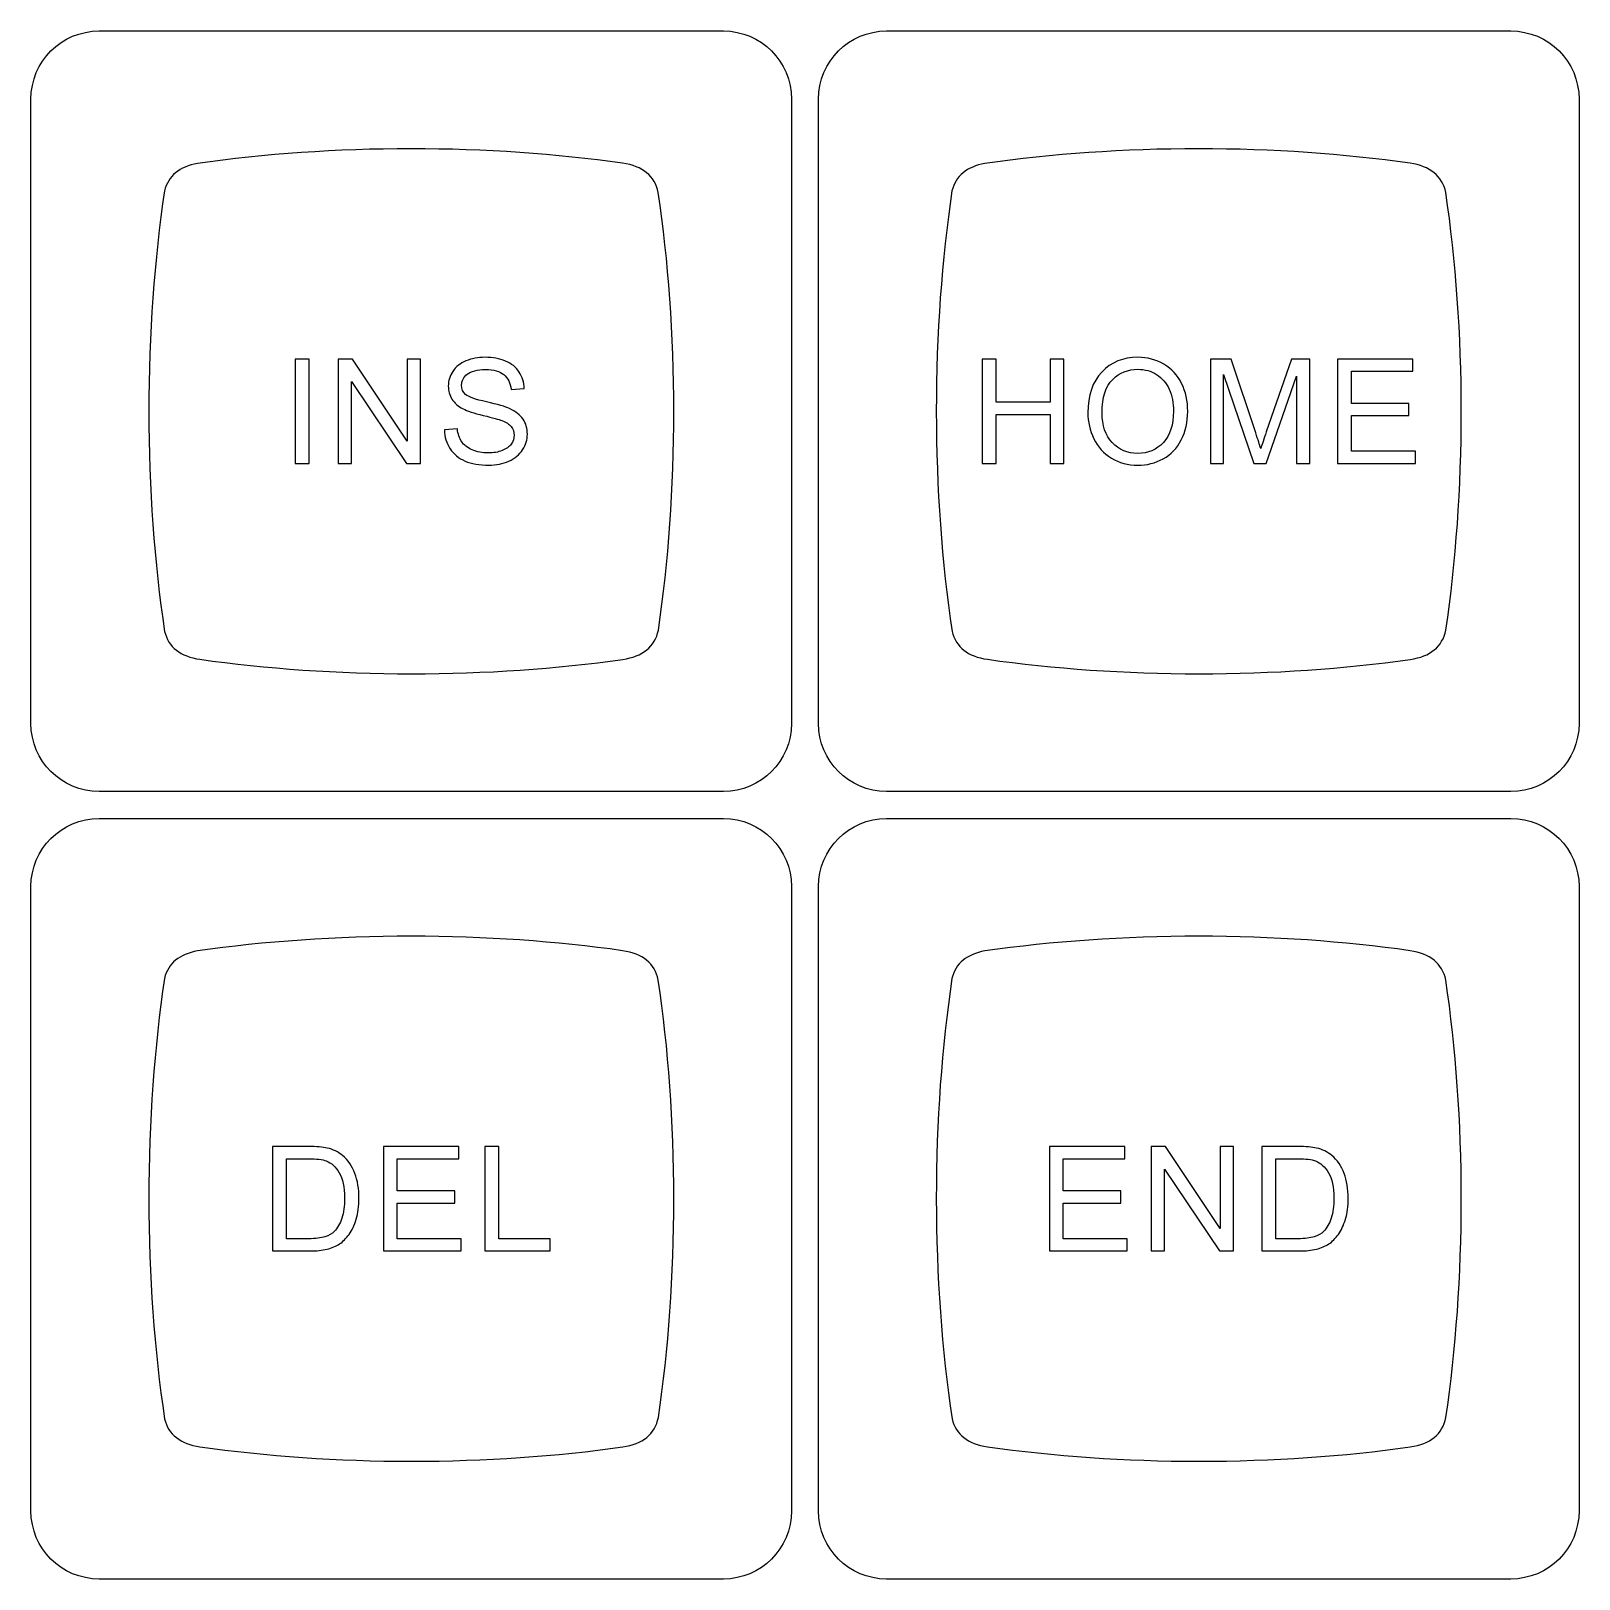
# Model space of a CAD drawing. Header units: millimetres. Extents: x -493 to 473, y -489 to 489.
# Drawn here: x -189.85 to -152.4, y -431.76 to -394.31 of the extents above; entities that cross this region are included whole.
import ezdxf

# ---------------------------------------------------------------- set-up
doc = ezdxf.new("R2010")
doc.units = ezdxf.units.MM
doc.header["$MEASUREMENT"] = 0
doc.layers.add('Layer 1', color=7, linetype='Continuous')

msp = doc.modelspace()

# ---------------------------------------------------------------- linework, layer by layer
at = {"layer": 'Layer 1', "color": 251}
for points, knots in [([(-188.2059, -412.7144), (-188.2059, -412.7144), (-173.0985, -412.7144), (-173.0985, -412.7144), (-173.0985, -412.7144), (-172.193, -412.7144), (-171.4522, -411.9736), (-171.4522, -411.0681), (-171.4522, -411.0681), (-171.4522, -411.0681), (-171.4522, -395.9607), (-171.4522, -395.9607), (-171.4522, -395.9607), (-171.4522, -395.0552), (-172.193, -394.3144), (-173.0985, -394.3144), (-173.0985, -394.3144), (-173.0985, -394.3144), (-188.2059, -394.3144), (-188.2059, -394.3144), (-188.2059, -394.3144), (-189.1114, -394.3144), (-189.8522, -395.0552), (-189.8522, -395.9607), (-189.8522, -395.9607), (-189.8522, -395.9607), (-189.8522, -411.0681), (-189.8522, -411.0681), (-189.8522, -411.0681), (-189.8522, -411.9736), (-189.1114, -412.7144), (-188.2059, -412.7144)], [0, 0, 0, 0, 0.1111111, 0.1111111, 0.1111111, 0.1111111, 0.2222222, 0.2222222, 0.2222222, 0.2222222, 0.3333333, 0.3333333, 0.3333333, 0.3333333, 0.4444444, 0.4444444, 0.4444444, 0.4444444, 0.5555556, 0.5555556, 0.5555556, 0.5555556, 0.6666667, 0.6666667, 0.6666667, 0.6666667, 0.7777778, 0.7777778, 0.7777778, 0.7777778, 1, 1, 1, 1]), ([(-169.1559, -412.7144), (-169.1559, -412.7144), (-154.0485, -412.7144), (-154.0485, -412.7144), (-154.0485, -412.7144), (-153.143, -412.7144), (-152.4022, -411.9736), (-152.4022, -411.0681), (-152.4022, -411.0681), (-152.4022, -411.0681), (-152.4022, -395.9607), (-152.4022, -395.9607), (-152.4022, -395.9607), (-152.4022, -395.0552), (-153.143, -394.3144), (-154.0485, -394.3144), (-154.0485, -394.3144), (-154.0485, -394.3144), (-169.1559, -394.3144), (-169.1559, -394.3144), (-169.1559, -394.3144), (-170.0614, -394.3144), (-170.8022, -395.0552), (-170.8022, -395.9607), (-170.8022, -395.9607), (-170.8022, -395.9607), (-170.8022, -411.0681), (-170.8022, -411.0681), (-170.8022, -411.0681), (-170.8022, -411.9736), (-170.0614, -412.7144), (-169.1559, -412.7144)], [0, 0, 0, 0, 0.1111111, 0.1111111, 0.1111111, 0.1111111, 0.2222222, 0.2222222, 0.2222222, 0.2222222, 0.3333333, 0.3333333, 0.3333333, 0.3333333, 0.4444444, 0.4444444, 0.4444444, 0.4444444, 0.5555556, 0.5555556, 0.5555556, 0.5555556, 0.6666667, 0.6666667, 0.6666667, 0.6666667, 0.7777778, 0.7777778, 0.7777778, 0.7777778, 1, 1, 1, 1]), ([(-180.652, -397.1649), (-178.8614, -397.1654), (-177.1415, -397.2883), (-175.5393, -397.5138), (-175.5393, -397.5138), (-175.5393, -397.5138), (-175.5393, -397.5139), (-175.5393, -397.5139), (-175.5393, -397.5139), (-175.0525, -397.5868), (-174.7626, -397.8194), (-174.6754, -398.2241), (-174.6754, -398.2241), (-174.4334, -399.877), (-174.3011, -401.6586), (-174.3007, -403.5164), (-174.3007, -403.5164), (-174.3002, -405.3741), (-174.4317, -407.1557), (-174.6729, -408.8086), (-174.6729, -408.8086), (-174.7599, -409.2128), (-175.0492, -409.4452), (-175.5349, -409.5181), (-175.5349, -409.5181), (-177.1374, -409.743), (-178.8578, -409.8652), (-180.6491, -409.8648), (-180.6491, -409.8648), (-182.4409, -409.8644), (-184.1619, -409.7412), (-185.7649, -409.5154), (-185.7649, -409.5154), (-185.7649, -409.5154), (-185.7648, -409.515), (-185.7648, -409.515), (-185.7648, -409.515), (-186.2378, -409.4442), (-186.525, -409.2225), (-186.6209, -408.8385), (-186.6209, -408.8385), (-186.8659, -407.1764), (-187, -405.3835), (-187.0004, -403.5134), (-187.0004, -403.5134), (-187.0009, -401.6416), (-186.8674, -399.8472), (-186.6228, -398.1839), (-186.6228, -398.1839), (-186.5302, -397.817), (-186.2622, -397.599), (-185.8234, -397.5198), (-185.8234, -397.5198), (-184.2047, -397.2897), (-182.4646, -397.1645), (-180.652, -397.1649)], [0, 0, 0, 0, 0.0666667, 0.0666667, 0.0666667, 0.0666667, 0.1333333, 0.1333333, 0.1333333, 0.1333333, 0.2, 0.2, 0.2, 0.2, 0.2666667, 0.2666667, 0.2666667, 0.2666667, 0.3333333, 0.3333333, 0.3333333, 0.3333333, 0.4, 0.4, 0.4, 0.4, 0.4666667, 0.4666667, 0.4666667, 0.4666667, 0.5333333, 0.5333333, 0.5333333, 0.5333333, 0.6, 0.6, 0.6, 0.6, 0.6666667, 0.6666667, 0.6666667, 0.6666667, 0.7333333, 0.7333333, 0.7333333, 0.7333333, 0.8, 0.8, 0.8, 0.8, 0.8666667, 0.8666667, 0.8666667, 0.8666667, 1, 1, 1, 1]), ([(-161.602, -397.1649), (-159.8114, -397.1654), (-158.0915, -397.2883), (-156.4893, -397.5138), (-156.4893, -397.5138), (-156.4893, -397.5138), (-156.4893, -397.5139), (-156.4893, -397.5139), (-156.4893, -397.5139), (-156.0025, -397.5868), (-155.7126, -397.8194), (-155.6254, -398.2241), (-155.6254, -398.2241), (-155.3834, -399.877), (-155.2511, -401.6586), (-155.2507, -403.5164), (-155.2507, -403.5164), (-155.2502, -405.3741), (-155.3817, -407.1557), (-155.6229, -408.8086), (-155.6229, -408.8086), (-155.7099, -409.2128), (-155.9992, -409.4452), (-156.4849, -409.5181), (-156.4849, -409.5181), (-158.0874, -409.743), (-159.8078, -409.8652), (-161.5991, -409.8648), (-161.5991, -409.8648), (-163.3909, -409.8644), (-165.1119, -409.7412), (-166.7149, -409.5154), (-166.7149, -409.5154), (-166.7149, -409.5154), (-166.7148, -409.515), (-166.7148, -409.515), (-166.7148, -409.515), (-167.1878, -409.4442), (-167.475, -409.2225), (-167.5709, -408.8385), (-167.5709, -408.8385), (-167.8159, -407.1764), (-167.95, -405.3835), (-167.9504, -403.5134), (-167.9504, -403.5134), (-167.9509, -401.6416), (-167.8174, -399.8472), (-167.5728, -398.1839), (-167.5728, -398.1839), (-167.4802, -397.817), (-167.2122, -397.599), (-166.7734, -397.5198), (-166.7734, -397.5198), (-165.1547, -397.2897), (-163.4146, -397.1645), (-161.602, -397.1649)], [0, 0, 0, 0, 0.0666667, 0.0666667, 0.0666667, 0.0666667, 0.1333333, 0.1333333, 0.1333333, 0.1333333, 0.2, 0.2, 0.2, 0.2, 0.2666667, 0.2666667, 0.2666667, 0.2666667, 0.3333333, 0.3333333, 0.3333333, 0.3333333, 0.4, 0.4, 0.4, 0.4, 0.4666667, 0.4666667, 0.4666667, 0.4666667, 0.5333333, 0.5333333, 0.5333333, 0.5333333, 0.6, 0.6, 0.6, 0.6, 0.6666667, 0.6666667, 0.6666667, 0.6666667, 0.7333333, 0.7333333, 0.7333333, 0.7333333, 0.8, 0.8, 0.8, 0.8, 0.8666667, 0.8666667, 0.8666667, 0.8666667, 1, 1, 1, 1]), ([(-188.2059, -431.7644), (-188.2059, -431.7644), (-173.0985, -431.7644), (-173.0985, -431.7644), (-173.0985, -431.7644), (-172.193, -431.7644), (-171.4522, -431.0236), (-171.4522, -430.1181), (-171.4522, -430.1181), (-171.4522, -430.1181), (-171.4522, -415.0107), (-171.4522, -415.0107), (-171.4522, -415.0107), (-171.4522, -414.1052), (-172.193, -413.3644), (-173.0985, -413.3644), (-173.0985, -413.3644), (-173.0985, -413.3644), (-188.2059, -413.3644), (-188.2059, -413.3644), (-188.2059, -413.3644), (-189.1114, -413.3644), (-189.8522, -414.1052), (-189.8522, -415.0107), (-189.8522, -415.0107), (-189.8522, -415.0107), (-189.8522, -430.1181), (-189.8522, -430.1181), (-189.8522, -430.1181), (-189.8522, -431.0236), (-189.1114, -431.7644), (-188.2059, -431.7644)], [0, 0, 0, 0, 0.1111111, 0.1111111, 0.1111111, 0.1111111, 0.2222222, 0.2222222, 0.2222222, 0.2222222, 0.3333333, 0.3333333, 0.3333333, 0.3333333, 0.4444444, 0.4444444, 0.4444444, 0.4444444, 0.5555556, 0.5555556, 0.5555556, 0.5555556, 0.6666667, 0.6666667, 0.6666667, 0.6666667, 0.7777778, 0.7777778, 0.7777778, 0.7777778, 1, 1, 1, 1]), ([(-169.1559, -431.7644), (-169.1559, -431.7644), (-154.0485, -431.7644), (-154.0485, -431.7644), (-154.0485, -431.7644), (-153.143, -431.7644), (-152.4022, -431.0236), (-152.4022, -430.1181), (-152.4022, -430.1181), (-152.4022, -430.1181), (-152.4022, -415.0107), (-152.4022, -415.0107), (-152.4022, -415.0107), (-152.4022, -414.1052), (-153.143, -413.3644), (-154.0485, -413.3644), (-154.0485, -413.3644), (-154.0485, -413.3644), (-169.1559, -413.3644), (-169.1559, -413.3644), (-169.1559, -413.3644), (-170.0614, -413.3644), (-170.8022, -414.1052), (-170.8022, -415.0107), (-170.8022, -415.0107), (-170.8022, -415.0107), (-170.8022, -430.1181), (-170.8022, -430.1181), (-170.8022, -430.1181), (-170.8022, -431.0236), (-170.0614, -431.7644), (-169.1559, -431.7644)], [0, 0, 0, 0, 0.1111111, 0.1111111, 0.1111111, 0.1111111, 0.2222222, 0.2222222, 0.2222222, 0.2222222, 0.3333333, 0.3333333, 0.3333333, 0.3333333, 0.4444444, 0.4444444, 0.4444444, 0.4444444, 0.5555556, 0.5555556, 0.5555556, 0.5555556, 0.6666667, 0.6666667, 0.6666667, 0.6666667, 0.7777778, 0.7777778, 0.7777778, 0.7777778, 1, 1, 1, 1]), ([(-180.652, -416.2149), (-178.8614, -416.2154), (-177.1415, -416.3383), (-175.5393, -416.5638), (-175.5393, -416.5638), (-175.5393, -416.5638), (-175.5393, -416.5639), (-175.5393, -416.5639), (-175.5393, -416.5639), (-175.0525, -416.6368), (-174.7626, -416.8694), (-174.6754, -417.2741), (-174.6754, -417.2741), (-174.4334, -418.927), (-174.3011, -420.7086), (-174.3007, -422.5664), (-174.3007, -422.5664), (-174.3002, -424.4241), (-174.4317, -426.2057), (-174.6729, -427.8586), (-174.6729, -427.8586), (-174.7599, -428.2628), (-175.0492, -428.4952), (-175.5349, -428.5681), (-175.5349, -428.5681), (-177.1374, -428.793), (-178.8578, -428.9152), (-180.6491, -428.9148), (-180.6491, -428.9148), (-182.4409, -428.9144), (-184.1619, -428.7912), (-185.7649, -428.5654), (-185.7649, -428.5654), (-185.7649, -428.5654), (-185.7648, -428.565), (-185.7648, -428.565), (-185.7648, -428.565), (-186.2378, -428.4942), (-186.525, -428.2725), (-186.6209, -427.8885), (-186.6209, -427.8885), (-186.8659, -426.2264), (-187, -424.4335), (-187.0004, -422.5634), (-187.0004, -422.5634), (-187.0009, -420.6916), (-186.8674, -418.8972), (-186.6228, -417.2339), (-186.6228, -417.2339), (-186.5302, -416.867), (-186.2622, -416.649), (-185.8234, -416.5698), (-185.8234, -416.5698), (-184.2047, -416.3397), (-182.4646, -416.2145), (-180.652, -416.2149)], [0, 0, 0, 0, 0.0666667, 0.0666667, 0.0666667, 0.0666667, 0.1333333, 0.1333333, 0.1333333, 0.1333333, 0.2, 0.2, 0.2, 0.2, 0.2666667, 0.2666667, 0.2666667, 0.2666667, 0.3333333, 0.3333333, 0.3333333, 0.3333333, 0.4, 0.4, 0.4, 0.4, 0.4666667, 0.4666667, 0.4666667, 0.4666667, 0.5333333, 0.5333333, 0.5333333, 0.5333333, 0.6, 0.6, 0.6, 0.6, 0.6666667, 0.6666667, 0.6666667, 0.6666667, 0.7333333, 0.7333333, 0.7333333, 0.7333333, 0.8, 0.8, 0.8, 0.8, 0.8666667, 0.8666667, 0.8666667, 0.8666667, 1, 1, 1, 1]), ([(-161.602, -416.2149), (-159.8114, -416.2154), (-158.0915, -416.3383), (-156.4893, -416.5638), (-156.4893, -416.5638), (-156.4893, -416.5638), (-156.4893, -416.5639), (-156.4893, -416.5639), (-156.4893, -416.5639), (-156.0025, -416.6368), (-155.7126, -416.8694), (-155.6254, -417.2741), (-155.6254, -417.2741), (-155.3834, -418.927), (-155.2511, -420.7086), (-155.2507, -422.5664), (-155.2507, -422.5664), (-155.2502, -424.4241), (-155.3817, -426.2057), (-155.6229, -427.8586), (-155.6229, -427.8586), (-155.7099, -428.2628), (-155.9992, -428.4952), (-156.4849, -428.5681), (-156.4849, -428.5681), (-158.0874, -428.793), (-159.8078, -428.9152), (-161.5991, -428.9148), (-161.5991, -428.9148), (-163.3909, -428.9144), (-165.1119, -428.7912), (-166.7149, -428.5654), (-166.7149, -428.5654), (-166.7149, -428.5654), (-166.7148, -428.565), (-166.7148, -428.565), (-166.7148, -428.565), (-167.1878, -428.4942), (-167.475, -428.2725), (-167.5709, -427.8885), (-167.5709, -427.8885), (-167.8159, -426.2264), (-167.95, -424.4335), (-167.9504, -422.5634), (-167.9504, -422.5634), (-167.9509, -420.6916), (-167.8174, -418.8972), (-167.5728, -417.2339), (-167.5728, -417.2339), (-167.4802, -416.867), (-167.2122, -416.649), (-166.7734, -416.5698), (-166.7734, -416.5698), (-165.1547, -416.3397), (-163.4146, -416.2145), (-161.602, -416.2149)], [0, 0, 0, 0, 0.0666667, 0.0666667, 0.0666667, 0.0666667, 0.1333333, 0.1333333, 0.1333333, 0.1333333, 0.2, 0.2, 0.2, 0.2, 0.2666667, 0.2666667, 0.2666667, 0.2666667, 0.3333333, 0.3333333, 0.3333333, 0.3333333, 0.4, 0.4, 0.4, 0.4, 0.4666667, 0.4666667, 0.4666667, 0.4666667, 0.5333333, 0.5333333, 0.5333333, 0.5333333, 0.6, 0.6, 0.6, 0.6, 0.6666667, 0.6666667, 0.6666667, 0.6666667, 0.7333333, 0.7333333, 0.7333333, 0.7333333, 0.8, 0.8, 0.8, 0.8, 0.8666667, 0.8666667, 0.8666667, 0.8666667, 1, 1, 1, 1])]:
    msp.add_open_spline(points, degree=3, knots=knots, dxfattribs=at)
at = {"layer": 'Layer 1', "color": 132}
for points, knots in [([(-179.8508, -403.966), (-179.8508, -403.966), (-179.5369, -403.9378), (-179.5369, -403.9378), (-179.5369, -403.9378), (-179.5222, -404.0648), (-179.4875, -404.1689), (-179.4328, -404.2506), (-179.4328, -404.2506), (-179.3781, -404.3317), (-179.2934, -404.3976), (-179.1788, -404.4481), (-179.1788, -404.4481), (-179.0641, -404.4981), (-178.9348, -404.5234), (-178.7913, -404.5234), (-178.7913, -404.5234), (-178.6638, -404.5234), (-178.5515, -404.5046), (-178.4539, -404.4664), (-178.4539, -404.4664), (-178.3563, -404.4282), (-178.2839, -404.3758), (-178.2363, -404.3094), (-178.2363, -404.3094), (-178.1887, -404.243), (-178.1646, -404.1706), (-178.1646, -404.093), (-178.1646, -404.093), (-178.1646, -404.0142), (-178.1875, -403.9455), (-178.2334, -403.8861), (-178.2334, -403.8861), (-178.2792, -403.8273), (-178.3551, -403.7779), (-178.4609, -403.7373), (-178.4609, -403.7373), (-178.5285, -403.7114), (-178.6785, -403.6703), (-178.9107, -403.6144), (-178.9107, -403.6144), (-179.1429, -403.5586), (-179.3052, -403.5063), (-179.3981, -403.4569), (-179.3981, -403.4569), (-179.5186, -403.3934), (-179.608, -403.3146), (-179.6668, -403.2211), (-179.6668, -403.2211), (-179.7262, -403.1276), (-179.7556, -403.0224), (-179.7556, -402.9065), (-179.7556, -402.9065), (-179.7556, -402.7784), (-179.7191, -402.659), (-179.6468, -402.5485), (-179.6468, -402.5485), (-179.5745, -402.4374), (-179.4692, -402.3533), (-179.3299, -402.2957), (-179.3299, -402.2957), (-179.1911, -402.238), (-179.0365, -402.2092), (-178.8666, -402.2092), (-178.8666, -402.2092), (-178.6796, -402.2092), (-178.5144, -402.2392), (-178.3715, -402.2998), (-178.3715, -402.2998), (-178.2287, -402.3597), (-178.1187, -402.4485), (-178.0417, -402.5661), (-178.0417, -402.5661), (-177.9647, -402.6831), (-177.9235, -402.816), (-177.9176, -402.9642), (-177.9176, -402.9642), (-177.9176, -402.9642), (-178.2387, -402.9889), (-178.2387, -402.9889), (-178.2387, -402.9889), (-178.2557, -402.8295), (-178.3139, -402.709), (-178.4133, -402.6279), (-178.4133, -402.6279), (-178.5127, -402.5461), (-178.6596, -402.5056), (-178.8537, -402.5056), (-178.8537, -402.5056), (-179.0559, -402.5056), (-179.2035, -402.5426), (-179.2958, -402.6167), (-179.2958, -402.6167), (-179.3881, -402.6908), (-179.4346, -402.7801), (-179.4346, -402.8848), (-179.4346, -402.8848), (-179.4346, -402.9753), (-179.4016, -403.05), (-179.3364, -403.1088), (-179.3364, -403.1088), (-179.2717, -403.167), (-179.1041, -403.2276), (-178.8325, -403.2887), (-178.8325, -403.2887), (-178.5609, -403.3504), (-178.3745, -403.4039), (-178.2734, -403.4498), (-178.2734, -403.4498), (-178.127, -403.5174), (-178.0182, -403.6027), (-177.9482, -403.7067), (-177.9482, -403.7067), (-177.8783, -403.8102), (-177.8436, -403.9296), (-177.8436, -404.0648), (-177.8436, -404.0648), (-177.8436, -404.1994), (-177.8818, -404.3253), (-177.9588, -404.444), (-177.9588, -404.444), (-178.0358, -404.5628), (-178.1458, -404.6551), (-178.2898, -404.721), (-178.2898, -404.721), (-178.4339, -404.7868), (-178.5956, -404.8197), (-178.7761, -404.8197), (-178.7761, -404.8197), (-179.0042, -404.8197), (-179.1953, -404.7862), (-179.3493, -404.7198), (-179.3493, -404.7198), (-179.5039, -404.6533), (-179.6245, -404.5534), (-179.7121, -404.4193), (-179.7121, -404.4193), (-179.8003, -404.2859), (-179.8461, -404.1348), (-179.8508, -403.966)], [0, 0, 0, 0, 0.0277778, 0.0277778, 0.0277778, 0.0277778, 0.0555556, 0.0555556, 0.0555556, 0.0555556, 0.0833333, 0.0833333, 0.0833333, 0.0833333, 0.1111111, 0.1111111, 0.1111111, 0.1111111, 0.1388889, 0.1388889, 0.1388889, 0.1388889, 0.1666667, 0.1666667, 0.1666667, 0.1666667, 0.1944444, 0.1944444, 0.1944444, 0.1944444, 0.2222222, 0.2222222, 0.2222222, 0.2222222, 0.25, 0.25, 0.25, 0.25, 0.2777778, 0.2777778, 0.2777778, 0.2777778, 0.3055556, 0.3055556, 0.3055556, 0.3055556, 0.3333333, 0.3333333, 0.3333333, 0.3333333, 0.3611111, 0.3611111, 0.3611111, 0.3611111, 0.3888889, 0.3888889, 0.3888889, 0.3888889, 0.4166667, 0.4166667, 0.4166667, 0.4166667, 0.4444444, 0.4444444, 0.4444444, 0.4444444, 0.4722222, 0.4722222, 0.4722222, 0.4722222, 0.5, 0.5, 0.5, 0.5, 0.5277778, 0.5277778, 0.5277778, 0.5277778, 0.5555556, 0.5555556, 0.5555556, 0.5555556, 0.5833333, 0.5833333, 0.5833333, 0.5833333, 0.6111111, 0.6111111, 0.6111111, 0.6111111, 0.6388889, 0.6388889, 0.6388889, 0.6388889, 0.6666667, 0.6666667, 0.6666667, 0.6666667, 0.6944444, 0.6944444, 0.6944444, 0.6944444, 0.7222222, 0.7222222, 0.7222222, 0.7222222, 0.75, 0.75, 0.75, 0.75, 0.7777778, 0.7777778, 0.7777778, 0.7777778, 0.8055556, 0.8055556, 0.8055556, 0.8055556, 0.8333333, 0.8333333, 0.8333333, 0.8333333, 0.8611111, 0.8611111, 0.8611111, 0.8611111, 0.8888889, 0.8888889, 0.8888889, 0.8888889, 0.9166667, 0.9166667, 0.9166667, 0.9166667, 0.9444444, 0.9444444, 0.9444444, 0.9444444, 1, 1, 1, 1]), ([(-164.2849, -403.5484), (-164.2849, -403.1298), (-164.172, -402.8017), (-163.9468, -402.5648), (-163.9468, -402.5648), (-163.7216, -402.3278), (-163.4312, -402.2096), (-163.0749, -402.2096), (-163.0749, -402.2096), (-162.8415, -402.2096), (-162.6316, -402.2655), (-162.444, -402.3766), (-162.444, -402.3766), (-162.257, -402.4877), (-162.1142, -402.643), (-162.016, -402.8423), (-162.016, -402.8423), (-161.9178, -403.041), (-161.8684, -403.2668), (-161.8684, -403.519), (-161.8684, -403.519), (-161.8684, -403.7748), (-161.9201, -404.0041), (-162.0236, -404.2057), (-162.0236, -404.2057), (-162.1271, -404.408), (-162.2735, -404.5608), (-162.4628, -404.6643), (-162.4628, -404.6643), (-162.6527, -404.7684), (-162.8573, -404.8201), (-163.0766, -404.8201), (-163.0766, -404.8201), (-163.3148, -404.8201), (-163.527, -404.7625), (-163.7146, -404.6479), (-163.7146, -404.6479), (-163.9015, -404.5332), (-164.0438, -404.3768), (-164.1402, -404.1781), (-164.1402, -404.1781), (-164.2367, -403.98), (-164.2849, -403.7701), (-164.2849, -403.5484)], [0, 0, 0, 0, 0.0833333, 0.0833333, 0.0833333, 0.0833333, 0.1666667, 0.1666667, 0.1666667, 0.1666667, 0.25, 0.25, 0.25, 0.25, 0.3333333, 0.3333333, 0.3333333, 0.3333333, 0.4166667, 0.4166667, 0.4166667, 0.4166667, 0.5, 0.5, 0.5, 0.5, 0.5833333, 0.5833333, 0.5833333, 0.5833333, 0.6666667, 0.6666667, 0.6666667, 0.6666667, 0.75, 0.75, 0.75, 0.75, 0.8333333, 0.8333333, 0.8333333, 0.8333333, 1, 1, 1, 1]), ([(-183.4608, -404.7774), (-183.4608, -404.7774), (-183.4608, -402.2516), (-183.4608, -402.2516), (-183.4608, -402.2516), (-183.4608, -402.2516), (-183.1257, -402.2516), (-183.1257, -402.2516), (-183.1257, -402.2516), (-183.1257, -402.2516), (-183.1257, -404.7774), (-183.1257, -404.7774), (-183.1257, -404.7774), (-183.1257, -404.7774), (-183.4608, -404.7774), (-183.4608, -404.7774)], [0, 0, 0, 0, 0.2, 0.2, 0.2, 0.2, 0.4, 0.4, 0.4, 0.4, 0.6, 0.6, 0.6, 0.6, 1, 1, 1, 1]), ([(-182.4166, -404.7774), (-182.4166, -404.7774), (-182.4166, -402.2516), (-182.4166, -402.2516), (-182.4166, -402.2516), (-182.4166, -402.2516), (-182.0732, -402.2516), (-182.0732, -402.2516), (-182.0732, -402.2516), (-182.0732, -402.2516), (-180.748, -404.2341), (-180.748, -404.2341), (-180.748, -404.2341), (-180.748, -404.2341), (-180.748, -402.2516), (-180.748, -402.2516), (-180.748, -402.2516), (-180.748, -402.2516), (-180.427, -402.2516), (-180.427, -402.2516), (-180.427, -402.2516), (-180.427, -402.2516), (-180.427, -404.7774), (-180.427, -404.7774), (-180.427, -404.7774), (-180.427, -404.7774), (-180.7703, -404.7774), (-180.7703, -404.7774), (-180.7703, -404.7774), (-180.7703, -404.7774), (-182.0956, -402.7948), (-182.0956, -402.7948), (-182.0956, -402.7948), (-182.0956, -402.7948), (-182.0956, -404.7774), (-182.0956, -404.7774), (-182.0956, -404.7774), (-182.0956, -404.7774), (-182.4166, -404.7774), (-182.4166, -404.7774)], [0, 0, 0, 0, 0.0909091, 0.0909091, 0.0909091, 0.0909091, 0.1818182, 0.1818182, 0.1818182, 0.1818182, 0.2727273, 0.2727273, 0.2727273, 0.2727273, 0.3636364, 0.3636364, 0.3636364, 0.3636364, 0.4545455, 0.4545455, 0.4545455, 0.4545455, 0.5454545, 0.5454545, 0.5454545, 0.5454545, 0.6363636, 0.6363636, 0.6363636, 0.6363636, 0.7272727, 0.7272727, 0.7272727, 0.7272727, 0.8181818, 0.8181818, 0.8181818, 0.8181818, 1, 1, 1, 1]), ([(-166.8401, -404.7778), (-166.8401, -404.7778), (-166.8401, -402.252), (-166.8401, -402.252), (-166.8401, -402.252), (-166.8401, -402.252), (-166.5049, -402.252), (-166.5049, -402.252), (-166.5049, -402.252), (-166.5049, -402.252), (-166.5049, -403.2926), (-166.5049, -403.2926), (-166.5049, -403.2926), (-166.5049, -403.2926), (-165.1997, -403.2926), (-165.1997, -403.2926), (-165.1997, -403.2926), (-165.1997, -403.2926), (-165.1997, -402.252), (-165.1997, -402.252), (-165.1997, -402.252), (-165.1997, -402.252), (-164.8645, -402.252), (-164.8645, -402.252), (-164.8645, -402.252), (-164.8645, -402.252), (-164.8645, -404.7778), (-164.8645, -404.7778), (-164.8645, -404.7778), (-164.8645, -404.7778), (-165.1997, -404.7778), (-165.1997, -404.7778), (-165.1997, -404.7778), (-165.1997, -404.7778), (-165.1997, -403.589), (-165.1997, -403.589), (-165.1997, -403.589), (-165.1997, -403.589), (-166.5049, -403.589), (-166.5049, -403.589), (-166.5049, -403.589), (-166.5049, -403.589), (-166.5049, -404.7778), (-166.5049, -404.7778), (-166.5049, -404.7778), (-166.5049, -404.7778), (-166.8401, -404.7778), (-166.8401, -404.7778)], [0, 0, 0, 0, 0.0769231, 0.0769231, 0.0769231, 0.0769231, 0.1538462, 0.1538462, 0.1538462, 0.1538462, 0.2307692, 0.2307692, 0.2307692, 0.2307692, 0.3076923, 0.3076923, 0.3076923, 0.3076923, 0.3846154, 0.3846154, 0.3846154, 0.3846154, 0.4615385, 0.4615385, 0.4615385, 0.4615385, 0.5384615, 0.5384615, 0.5384615, 0.5384615, 0.6153846, 0.6153846, 0.6153846, 0.6153846, 0.6923077, 0.6923077, 0.6923077, 0.6923077, 0.7692308, 0.7692308, 0.7692308, 0.7692308, 0.8461538, 0.8461538, 0.8461538, 0.8461538, 1, 1, 1, 1]), ([(-163.9392, -403.5543), (-163.9392, -403.8582), (-163.8574, -404.0975), (-163.694, -404.2722), (-163.694, -404.2722), (-163.5305, -404.4468), (-163.3253, -404.5344), (-163.0784, -404.5344), (-163.0784, -404.5344), (-162.8268, -404.5344), (-162.6204, -404.4462), (-162.4575, -404.2698), (-162.4575, -404.2698), (-162.2952, -404.0934), (-162.2141, -403.843), (-162.2141, -403.5184), (-162.2141, -403.5184), (-162.2141, -403.3132), (-162.2488, -403.1339), (-162.3182, -402.981), (-162.3182, -402.981), (-162.3876, -402.8282), (-162.4893, -402.7094), (-162.6227, -402.6253), (-162.6227, -402.6253), (-162.7568, -402.5412), (-162.9067, -402.4989), (-163.0731, -402.4989), (-163.0731, -402.4989), (-163.3095, -402.4989), (-163.5129, -402.58), (-163.6834, -402.7423), (-163.6834, -402.7423), (-163.8539, -402.9046), (-163.9392, -403.175), (-163.9392, -403.5543)], [0, 0, 0, 0, 0.1, 0.1, 0.1, 0.1, 0.2, 0.2, 0.2, 0.2, 0.3, 0.3, 0.3, 0.3, 0.4, 0.4, 0.4, 0.4, 0.5, 0.5, 0.5, 0.5, 0.6, 0.6, 0.6, 0.6, 0.7, 0.7, 0.7, 0.7, 0.8, 0.8, 0.8, 0.8, 1, 1, 1, 1]), ([(-161.3216, -404.7778), (-161.3216, -404.7778), (-161.3216, -402.252), (-161.3216, -402.252), (-161.3216, -402.252), (-161.3216, -402.252), (-160.8207, -402.252), (-160.8207, -402.252), (-160.8207, -402.252), (-160.8207, -402.252), (-160.2233, -404.0399), (-160.2233, -404.0399), (-160.2233, -404.0399), (-160.1681, -404.2063), (-160.1281, -404.331), (-160.1028, -404.4139), (-160.1028, -404.4139), (-160.074, -404.3221), (-160.0287, -404.1869), (-159.9676, -404.0088), (-159.9676, -404.0088), (-159.9676, -404.0088), (-159.3596, -402.252), (-159.3596, -402.252), (-159.3596, -402.252), (-159.3596, -402.252), (-158.9122, -402.252), (-158.9122, -402.252), (-158.9122, -402.252), (-158.9122, -402.252), (-158.9122, -404.7778), (-158.9122, -404.7778), (-158.9122, -404.7778), (-158.9122, -404.7778), (-159.2332, -404.7778), (-159.2332, -404.7778), (-159.2332, -404.7778), (-159.2332, -404.7778), (-159.2332, -402.6647), (-159.2332, -402.6647), (-159.2332, -402.6647), (-159.2332, -402.6647), (-159.9705, -404.7778), (-159.9705, -404.7778), (-159.9705, -404.7778), (-159.9705, -404.7778), (-160.2715, -404.7778), (-160.2715, -404.7778), (-160.2715, -404.7778), (-160.2715, -404.7778), (-161.0006, -402.6259), (-161.0006, -402.6259), (-161.0006, -402.6259), (-161.0006, -402.6259), (-161.0006, -404.7778), (-161.0006, -404.7778), (-161.0006, -404.7778), (-161.0006, -404.7778), (-161.3216, -404.7778), (-161.3216, -404.7778)], [0, 0, 0, 0, 0.0625, 0.0625, 0.0625, 0.0625, 0.125, 0.125, 0.125, 0.125, 0.1875, 0.1875, 0.1875, 0.1875, 0.25, 0.25, 0.25, 0.25, 0.3125, 0.3125, 0.3125, 0.3125, 0.375, 0.375, 0.375, 0.375, 0.4375, 0.4375, 0.4375, 0.4375, 0.5, 0.5, 0.5, 0.5, 0.5625, 0.5625, 0.5625, 0.5625, 0.625, 0.625, 0.625, 0.625, 0.6875, 0.6875, 0.6875, 0.6875, 0.75, 0.75, 0.75, 0.75, 0.8125, 0.8125, 0.8125, 0.8125, 0.875, 0.875, 0.875, 0.875, 1, 1, 1, 1]), ([(-158.2449, -404.7778), (-158.2449, -404.7778), (-158.2449, -402.252), (-158.2449, -402.252), (-158.2449, -402.252), (-158.2449, -402.252), (-156.4211, -402.252), (-156.4211, -402.252), (-156.4211, -402.252), (-156.4211, -402.252), (-156.4211, -402.5483), (-156.4211, -402.5483), (-156.4211, -402.5483), (-156.4211, -402.5483), (-157.9098, -402.5483), (-157.9098, -402.5483), (-157.9098, -402.5483), (-157.9098, -402.5483), (-157.9098, -403.3244), (-157.9098, -403.3244), (-157.9098, -403.3244), (-157.9098, -403.3244), (-156.5163, -403.3244), (-156.5163, -403.3244), (-156.5163, -403.3244), (-156.5163, -403.3244), (-156.5163, -403.6207), (-156.5163, -403.6207), (-156.5163, -403.6207), (-156.5163, -403.6207), (-157.9098, -403.6207), (-157.9098, -403.6207), (-157.9098, -403.6207), (-157.9098, -403.6207), (-157.9098, -404.4815), (-157.9098, -404.4815), (-157.9098, -404.4815), (-157.9098, -404.4815), (-156.3611, -404.4815), (-156.3611, -404.4815), (-156.3611, -404.4815), (-156.3611, -404.4815), (-156.3611, -404.7778), (-156.3611, -404.7778), (-156.3611, -404.7778), (-156.3611, -404.7778), (-158.2449, -404.7778), (-158.2449, -404.7778)], [0, 0, 0, 0, 0.0769231, 0.0769231, 0.0769231, 0.0769231, 0.1538462, 0.1538462, 0.1538462, 0.1538462, 0.2307692, 0.2307692, 0.2307692, 0.2307692, 0.3076923, 0.3076923, 0.3076923, 0.3076923, 0.3846154, 0.3846154, 0.3846154, 0.3846154, 0.4615385, 0.4615385, 0.4615385, 0.4615385, 0.5384615, 0.5384615, 0.5384615, 0.5384615, 0.6153846, 0.6153846, 0.6153846, 0.6153846, 0.6923077, 0.6923077, 0.6923077, 0.6923077, 0.7692308, 0.7692308, 0.7692308, 0.7692308, 0.8461538, 0.8461538, 0.8461538, 0.8461538, 1, 1, 1, 1]), ([(-184.0063, -423.8277), (-184.0063, -423.8277), (-184.0063, -421.3019), (-184.0063, -421.3019), (-184.0063, -421.3019), (-184.0063, -421.3019), (-183.1361, -421.3019), (-183.1361, -421.3019), (-183.1361, -421.3019), (-182.9397, -421.3019), (-182.7898, -421.3136), (-182.6863, -421.3377), (-182.6863, -421.3377), (-182.5417, -421.3712), (-182.4182, -421.4318), (-182.3159, -421.5188), (-182.3159, -421.5188), (-182.1824, -421.6317), (-182.0831, -421.7752), (-182.0172, -421.9504), (-182.0172, -421.9504), (-181.9508, -422.1256), (-181.9179, -422.3261), (-181.9179, -422.5513), (-181.9179, -422.5513), (-181.9179, -422.7429), (-181.9402, -422.9128), (-181.9849, -423.061), (-181.9849, -423.061), (-182.0296, -423.2092), (-182.0872, -423.3321), (-182.1572, -423.4291), (-182.1572, -423.4291), (-182.2277, -423.5261), (-182.3042, -423.6025), (-182.3876, -423.6578), (-182.3876, -423.6578), (-182.4705, -423.7136), (-182.5711, -423.756), (-182.6887, -423.7848), (-182.6887, -423.7848), (-182.8068, -423.8136), (-182.9421, -423.8277), (-183.0949, -423.8277), (-183.0949, -423.8277), (-183.0949, -423.8277), (-184.0063, -423.8277), (-184.0063, -423.8277)], [0, 0, 0, 0, 0.0769231, 0.0769231, 0.0769231, 0.0769231, 0.1538462, 0.1538462, 0.1538462, 0.1538462, 0.2307692, 0.2307692, 0.2307692, 0.2307692, 0.3076923, 0.3076923, 0.3076923, 0.3076923, 0.3846154, 0.3846154, 0.3846154, 0.3846154, 0.4615385, 0.4615385, 0.4615385, 0.4615385, 0.5384615, 0.5384615, 0.5384615, 0.5384615, 0.6153846, 0.6153846, 0.6153846, 0.6153846, 0.6923077, 0.6923077, 0.6923077, 0.6923077, 0.7692308, 0.7692308, 0.7692308, 0.7692308, 0.8461538, 0.8461538, 0.8461538, 0.8461538, 1, 1, 1, 1]), ([(-181.3276, -423.8277), (-181.3276, -423.8277), (-181.3276, -421.3019), (-181.3276, -421.3019), (-181.3276, -421.3019), (-181.3276, -421.3019), (-179.5038, -421.3019), (-179.5038, -421.3019), (-179.5038, -421.3019), (-179.5038, -421.3019), (-179.5038, -421.5982), (-179.5038, -421.5982), (-179.5038, -421.5982), (-179.5038, -421.5982), (-180.9925, -421.5982), (-180.9925, -421.5982), (-180.9925, -421.5982), (-180.9925, -421.5982), (-180.9925, -422.3743), (-180.9925, -422.3743), (-180.9925, -422.3743), (-180.9925, -422.3743), (-179.599, -422.3743), (-179.599, -422.3743), (-179.599, -422.3743), (-179.599, -422.3743), (-179.599, -422.6706), (-179.599, -422.6706), (-179.599, -422.6706), (-179.599, -422.6706), (-180.9925, -422.6706), (-180.9925, -422.6706), (-180.9925, -422.6706), (-180.9925, -422.6706), (-180.9925, -423.5314), (-180.9925, -423.5314), (-180.9925, -423.5314), (-180.9925, -423.5314), (-179.4438, -423.5314), (-179.4438, -423.5314), (-179.4438, -423.5314), (-179.4438, -423.5314), (-179.4438, -423.8277), (-179.4438, -423.8277), (-179.4438, -423.8277), (-179.4438, -423.8277), (-181.3276, -423.8277), (-181.3276, -423.8277)], [0, 0, 0, 0, 0.0769231, 0.0769231, 0.0769231, 0.0769231, 0.1538462, 0.1538462, 0.1538462, 0.1538462, 0.2307692, 0.2307692, 0.2307692, 0.2307692, 0.3076923, 0.3076923, 0.3076923, 0.3076923, 0.3846154, 0.3846154, 0.3846154, 0.3846154, 0.4615385, 0.4615385, 0.4615385, 0.4615385, 0.5384615, 0.5384615, 0.5384615, 0.5384615, 0.6153846, 0.6153846, 0.6153846, 0.6153846, 0.6923077, 0.6923077, 0.6923077, 0.6923077, 0.7692308, 0.7692308, 0.7692308, 0.7692308, 0.8461538, 0.8461538, 0.8461538, 0.8461538, 1, 1, 1, 1]), ([(-178.8718, -423.8277), (-178.8718, -423.8277), (-178.8718, -421.3019), (-178.8718, -421.3019), (-178.8718, -421.3019), (-178.8718, -421.3019), (-178.5366, -421.3019), (-178.5366, -421.3019), (-178.5366, -421.3019), (-178.5366, -421.3019), (-178.5366, -423.5314), (-178.5366, -423.5314), (-178.5366, -423.5314), (-178.5366, -423.5314), (-177.2949, -423.5314), (-177.2949, -423.5314), (-177.2949, -423.5314), (-177.2949, -423.5314), (-177.2949, -423.8277), (-177.2949, -423.8277), (-177.2949, -423.8277), (-177.2949, -423.8277), (-178.8718, -423.8277), (-178.8718, -423.8277)], [0, 0, 0, 0, 0.1428571, 0.1428571, 0.1428571, 0.1428571, 0.2857143, 0.2857143, 0.2857143, 0.2857143, 0.4285714, 0.4285714, 0.4285714, 0.4285714, 0.5714286, 0.5714286, 0.5714286, 0.5714286, 0.7142857, 0.7142857, 0.7142857, 0.7142857, 1, 1, 1, 1]), ([(-165.2155, -423.8277), (-165.2155, -423.8277), (-165.2155, -421.3019), (-165.2155, -421.3019), (-165.2155, -421.3019), (-165.2155, -421.3019), (-163.3917, -421.3019), (-163.3917, -421.3019), (-163.3917, -421.3019), (-163.3917, -421.3019), (-163.3917, -421.5982), (-163.3917, -421.5982), (-163.3917, -421.5982), (-163.3917, -421.5982), (-164.8804, -421.5982), (-164.8804, -421.5982), (-164.8804, -421.5982), (-164.8804, -421.5982), (-164.8804, -422.3743), (-164.8804, -422.3743), (-164.8804, -422.3743), (-164.8804, -422.3743), (-163.4869, -422.3743), (-163.4869, -422.3743), (-163.4869, -422.3743), (-163.4869, -422.3743), (-163.4869, -422.6706), (-163.4869, -422.6706), (-163.4869, -422.6706), (-163.4869, -422.6706), (-164.8804, -422.6706), (-164.8804, -422.6706), (-164.8804, -422.6706), (-164.8804, -422.6706), (-164.8804, -423.5314), (-164.8804, -423.5314), (-164.8804, -423.5314), (-164.8804, -423.5314), (-163.3317, -423.5314), (-163.3317, -423.5314), (-163.3317, -423.5314), (-163.3317, -423.5314), (-163.3317, -423.8277), (-163.3317, -423.8277), (-163.3317, -423.8277), (-163.3317, -423.8277), (-165.2155, -423.8277), (-165.2155, -423.8277)], [0, 0, 0, 0, 0.0769231, 0.0769231, 0.0769231, 0.0769231, 0.1538462, 0.1538462, 0.1538462, 0.1538462, 0.2307692, 0.2307692, 0.2307692, 0.2307692, 0.3076923, 0.3076923, 0.3076923, 0.3076923, 0.3846154, 0.3846154, 0.3846154, 0.3846154, 0.4615385, 0.4615385, 0.4615385, 0.4615385, 0.5384615, 0.5384615, 0.5384615, 0.5384615, 0.6153846, 0.6153846, 0.6153846, 0.6153846, 0.6923077, 0.6923077, 0.6923077, 0.6923077, 0.7692308, 0.7692308, 0.7692308, 0.7692308, 0.8461538, 0.8461538, 0.8461538, 0.8461538, 1, 1, 1, 1]), ([(-162.7491, -423.8277), (-162.7491, -423.8277), (-162.7491, -421.3019), (-162.7491, -421.3019), (-162.7491, -421.3019), (-162.7491, -421.3019), (-162.4057, -421.3019), (-162.4057, -421.3019), (-162.4057, -421.3019), (-162.4057, -421.3019), (-161.0805, -423.2844), (-161.0805, -423.2844), (-161.0805, -423.2844), (-161.0805, -423.2844), (-161.0805, -421.3019), (-161.0805, -421.3019), (-161.0805, -421.3019), (-161.0805, -421.3019), (-160.7595, -421.3019), (-160.7595, -421.3019), (-160.7595, -421.3019), (-160.7595, -421.3019), (-160.7595, -423.8277), (-160.7595, -423.8277), (-160.7595, -423.8277), (-160.7595, -423.8277), (-161.1028, -423.8277), (-161.1028, -423.8277), (-161.1028, -423.8277), (-161.1028, -423.8277), (-162.4281, -421.8451), (-162.4281, -421.8451), (-162.4281, -421.8451), (-162.4281, -421.8451), (-162.4281, -423.8277), (-162.4281, -423.8277), (-162.4281, -423.8277), (-162.4281, -423.8277), (-162.7491, -423.8277), (-162.7491, -423.8277)], [0, 0, 0, 0, 0.0909091, 0.0909091, 0.0909091, 0.0909091, 0.1818182, 0.1818182, 0.1818182, 0.1818182, 0.2727273, 0.2727273, 0.2727273, 0.2727273, 0.3636364, 0.3636364, 0.3636364, 0.3636364, 0.4545455, 0.4545455, 0.4545455, 0.4545455, 0.5454545, 0.5454545, 0.5454545, 0.5454545, 0.6363636, 0.6363636, 0.6363636, 0.6363636, 0.7272727, 0.7272727, 0.7272727, 0.7272727, 0.8181818, 0.8181818, 0.8181818, 0.8181818, 1, 1, 1, 1]), ([(-160.074, -423.8277), (-160.074, -423.8277), (-160.074, -421.3019), (-160.074, -421.3019), (-160.074, -421.3019), (-160.074, -421.3019), (-159.2038, -421.3019), (-159.2038, -421.3019), (-159.2038, -421.3019), (-159.0074, -421.3019), (-158.8575, -421.3136), (-158.754, -421.3377), (-158.754, -421.3377), (-158.6094, -421.3712), (-158.4859, -421.4318), (-158.3836, -421.5188), (-158.3836, -421.5188), (-158.2501, -421.6317), (-158.1508, -421.7752), (-158.0849, -421.9504), (-158.0849, -421.9504), (-158.0185, -422.1256), (-157.9856, -422.3261), (-157.9856, -422.5513), (-157.9856, -422.5513), (-157.9856, -422.7429), (-158.0079, -422.9128), (-158.0526, -423.061), (-158.0526, -423.061), (-158.0973, -423.2092), (-158.1549, -423.3321), (-158.2249, -423.4291), (-158.2249, -423.4291), (-158.2954, -423.5261), (-158.3719, -423.6025), (-158.4553, -423.6578), (-158.4553, -423.6578), (-158.5382, -423.7136), (-158.6388, -423.756), (-158.7564, -423.7848), (-158.7564, -423.7848), (-158.8745, -423.8136), (-159.0098, -423.8277), (-159.1626, -423.8277), (-159.1626, -423.8277), (-159.1626, -423.8277), (-160.074, -423.8277), (-160.074, -423.8277)], [0, 0, 0, 0, 0.0769231, 0.0769231, 0.0769231, 0.0769231, 0.1538462, 0.1538462, 0.1538462, 0.1538462, 0.2307692, 0.2307692, 0.2307692, 0.2307692, 0.3076923, 0.3076923, 0.3076923, 0.3076923, 0.3846154, 0.3846154, 0.3846154, 0.3846154, 0.4615385, 0.4615385, 0.4615385, 0.4615385, 0.5384615, 0.5384615, 0.5384615, 0.5384615, 0.6153846, 0.6153846, 0.6153846, 0.6153846, 0.6923077, 0.6923077, 0.6923077, 0.6923077, 0.7692308, 0.7692308, 0.7692308, 0.7692308, 0.8461538, 0.8461538, 0.8461538, 0.8461538, 1, 1, 1, 1]), ([(-183.6711, -423.5314), (-183.6711, -423.5314), (-183.1326, -423.5314), (-183.1326, -423.5314), (-183.1326, -423.5314), (-182.9662, -423.5314), (-182.8357, -423.5161), (-182.741, -423.4849), (-182.741, -423.4849), (-182.6463, -423.4538), (-182.5711, -423.4103), (-182.5146, -423.3538), (-182.5146, -423.3538), (-182.4359, -423.2744), (-182.3741, -423.1674), (-182.33, -423.0334), (-182.33, -423.0334), (-182.2859, -422.8993), (-182.2636, -422.7371), (-182.2636, -422.546), (-182.2636, -422.546), (-182.2636, -422.2814), (-182.3071, -422.078), (-182.3935, -421.9357), (-182.3935, -421.9357), (-182.4799, -421.7934), (-182.5852, -421.6981), (-182.7092, -421.6499), (-182.7092, -421.6499), (-182.7986, -421.6152), (-182.9427, -421.5982), (-183.1414, -421.5982), (-183.1414, -421.5982), (-183.1414, -421.5982), (-183.6711, -421.5982), (-183.6711, -421.5982), (-183.6711, -421.5982), (-183.6711, -421.5982), (-183.6711, -423.5314), (-183.6711, -423.5314)], [0, 0, 0, 0, 0.0909091, 0.0909091, 0.0909091, 0.0909091, 0.1818182, 0.1818182, 0.1818182, 0.1818182, 0.2727273, 0.2727273, 0.2727273, 0.2727273, 0.3636364, 0.3636364, 0.3636364, 0.3636364, 0.4545455, 0.4545455, 0.4545455, 0.4545455, 0.5454545, 0.5454545, 0.5454545, 0.5454545, 0.6363636, 0.6363636, 0.6363636, 0.6363636, 0.7272727, 0.7272727, 0.7272727, 0.7272727, 0.8181818, 0.8181818, 0.8181818, 0.8181818, 1, 1, 1, 1]), ([(-159.7388, -423.5314), (-159.7388, -423.5314), (-159.2003, -423.5314), (-159.2003, -423.5314), (-159.2003, -423.5314), (-159.0339, -423.5314), (-158.9034, -423.5161), (-158.8087, -423.4849), (-158.8087, -423.4849), (-158.714, -423.4538), (-158.6388, -423.4103), (-158.5823, -423.3538), (-158.5823, -423.3538), (-158.5036, -423.2744), (-158.4418, -423.1674), (-158.3977, -423.0334), (-158.3977, -423.0334), (-158.3536, -422.8993), (-158.3313, -422.7371), (-158.3313, -422.546), (-158.3313, -422.546), (-158.3313, -422.2814), (-158.3748, -422.078), (-158.4612, -421.9357), (-158.4612, -421.9357), (-158.5476, -421.7934), (-158.6529, -421.6981), (-158.7769, -421.6499), (-158.7769, -421.6499), (-158.8663, -421.6152), (-159.0104, -421.5982), (-159.2091, -421.5982), (-159.2091, -421.5982), (-159.2091, -421.5982), (-159.7388, -421.5982), (-159.7388, -421.5982), (-159.7388, -421.5982), (-159.7388, -421.5982), (-159.7388, -423.5314), (-159.7388, -423.5314)], [0, 0, 0, 0, 0.0909091, 0.0909091, 0.0909091, 0.0909091, 0.1818182, 0.1818182, 0.1818182, 0.1818182, 0.2727273, 0.2727273, 0.2727273, 0.2727273, 0.3636364, 0.3636364, 0.3636364, 0.3636364, 0.4545455, 0.4545455, 0.4545455, 0.4545455, 0.5454545, 0.5454545, 0.5454545, 0.5454545, 0.6363636, 0.6363636, 0.6363636, 0.6363636, 0.7272727, 0.7272727, 0.7272727, 0.7272727, 0.8181818, 0.8181818, 0.8181818, 0.8181818, 1, 1, 1, 1])]:
    msp.add_open_spline(points, degree=3, knots=knots, dxfattribs=at)

doc.saveas('drawing.dxf')
